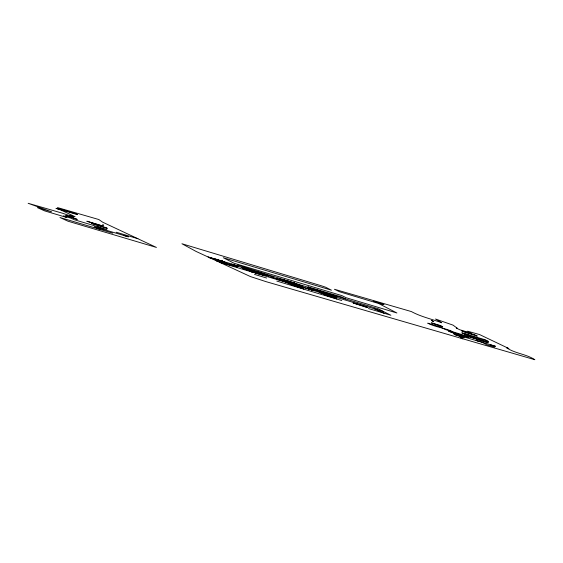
<?xml version="1.0" encoding="UTF-8"?>
<svg xmlns="http://www.w3.org/2000/svg" width="563" height="563" viewBox="0 0 563 563"><rect width="100%" height="100%" fill="white"/><g stroke="black" fill="none" stroke-linecap="round" stroke-linejoin="round"><path stroke-width="0.84" d="M231.217 264.336L248.29 269.311M231.731 264.244L231.66 264.448A10.901 0.38 17.1 0 0 231.231 264.336M232.35 264.441L238.128 266.454M232.413 264.709L235.51 265.659M236.186 265.694L237.304 265.982M237.79 266.116L238.205 266.236M241.844 267.622L247.776 269.191M244.539 268.199L247.636 269.149M296.321 285.131L303.197 287.095L302.824 286.863M297.384 285.188L302.971 287.172M297.447 285.455L300.543 286.405M301.219 286.44L302.338 286.722M306.877 288.362L312.81 289.938M306.955 288.129L313.64 290.177M309.573 288.939L312.669 289.896M313.725 290.48L313.225 290.065M313.76 290.487L313.894 290.304A10.901 0.38 17.1 0 1 313.471 290.163L313.162 290.311M217.761 261.148L216.572 260.62L217.599 260.873M251.021 271.493L249.571 270.909L250.605 271.141M268.797 275.835L274.019 277.468M320.544 292.521L321.776 292.816M222.406 261.429C219.809 260.838 226.396 262.632 223.307 261.788M218.641 261.302L220.752 261.823M251.485 271.493C254.3 272.105 247.164 270.127 250.458 271.289M224.405 262.069L222.554 261.316M276.109 278.706L277.369 279.241M281.69 279.48L288.319 281.31M279.396 279.91L281.275 280.515M325.125 292.767L323.289 292.169M334.549 296.792L333.036 296.419M219.443 261.682L218.001 261.225M266.151 274.843C268.593 275.814 264.666 274.533 265.968 275.117M277.636 279.093C274.047 278.192 281.535 280.613 278.277 279.529M218.317 260.507L216.762 260.029L218.317 260.521M231.949 265.454L230.464 264.976L231.97 265.447M245.799 268.776L247.291 269.234L245.813 268.797M253.631 271.063L255.18 271.542L253.646 271.084M249.705 270.923L250.887 271.211L247.431 269.994M255.595 272.408L257.15 272.886L255.588 272.415M267.334 275.483L268.769 275.835L268.051 275.483M289.896 283.055L291.451 283.534L290.607 283.238M312.296 289.987L310.832 289.523L312.317 289.994M328.299 294.569L326.814 294.09L327.532 294.35M216.762 260.648L217.86 260.936M268.445 275.75L267.918 275.631M327.223 293.668L328.56 293.956L326.814 293.281L327.202 293.414M237.129 266.82L237.213 266.841A11.492 0.401 17.1 0 1 234.433 265.94L233.934 265.792M208.556 257.326L224.13 262.344M228.845 264.146L230.316 264.519A11.492 0.401 17.1 0 1 229.254 264.089C231.21 264.913 224.7 263.104 222.16 262.245M237.058 266.953L223.56 263.062M248.902 269.663L249.606 269.959M246.939 269.825L246.108 269.571M265.75 275.518L255.679 272.225M271.056 277.144L277.341 279.016M291.367 282.288L295.301 283.625L294.625 283.309M308.01 287.644L312.81 289.312M322.529 292.225C319.981 291.345 315.013 290.107 315.519 290.381A11.492 0.401 17.1 0 0 314.816 290.1L316.272 290.466M318.109 291.5L318.025 291.472M327.828 293.809L327.033 293.612M336.505 297.271L334.999 296.856M294.562 283.485L295.413 283.689L294.822 283.562M324.886 293.985L321.009 292.647L322.648 293.323M217.381 260.824L216.945 260.782L217.543 261.035M212.575 258.438L214.116 258.867M261.323 274.484L265.257 275.539L260.725 273.97M283.745 280.114L284.167 280.219M332.494 296.159L331.748 295.962M231.759 264.244L231.949 264.293M277.249 278.995L276.236 278.762L278.016 279.48M223.476 261.83L224.165 261.999L223.532 261.661M294.984 283.604L294.477 283.463M318.299 291.585C326.512 294.16 318.109 291.754 321.628 292.964M323.634 292.57L326.251 293.14M223.391 261.809L223.828 261.95M217.248 260.753L218.155 261.014M250.085 270.979L250.521 271.12M264.884 275.455L254.772 271.936M276.729 278.833L278.46 279.318M336.083 297.137L320.811 292.155M217.339 260.775L218.972 261.239M268.262 275.743L266.362 275.208M268.171 275.722L267.643 275.56M294.386 283.442L294.815 283.576M223.546 261.879L223.018 261.718L226.776 263.012M217.529 260.824L217.951 260.965M250.366 271.049L250.788 271.183M277.01 278.903L277.855 279.149M294.716 283.555L294.196 283.393M327.553 293.773L325.977 293.33M321.536 292.725L321.959 292.859M217.635 260.852L218.486 261.105M267.967 275.673L266.496 275.251M277.439 279.037L277.967 279.185M326.244 293.21L325.534 292.901L327.807 293.668M327.448 293.752L326.111 293.365M260.064 272.795L263.653 274.005M319.538 290.867L321.424 291.507M208.718 257.368L210.048 257.734M238.029 266.454L231.442 264.427L232.069 264.343M258.403 273.724L257.784 273.583M326.821 293.562L327.23 293.689M328.412 295.125L328.067 295.012L329.594 295.448M214.482 258.98L218.395 260.064M216.009 259.311L216.875 259.557M209.802 257.727L217.691 260.226L214.616 259.395M216.466 260.078L223.068 262.027M217.965 260.943L218.374 261.07M217.459 261.035L219.5 261.633L218.655 261.309M229.338 264.3L229.648 264.385M262.274 273.534L248.726 269.607L253.624 271.31M232.273 265.293L236.932 266.904M232.54 265.412L230.316 264.814L234.651 266.313M253.061 271.113L255.278 271.711L250.943 270.205M256.031 272.147L262.569 273.998M255.391 272.14L250.071 270.683M257.446 272.851L250.845 270.902M267.228 275.448L267.629 275.581M259.297 273.534L256.214 272.703L261.028 274.371L260.606 274.301M287.44 281.106L280.219 279.178M285.786 281.071L289.495 282.183L284.055 280.233M287.637 281.753L294.238 283.703M281.521 279.508L279.888 279.044L295.012 283.914M289.108 282.457L288.713 282.344L289.171 282.478M313.436 289.136L321.374 291.514L308.207 287.672L314.759 289.79L310.431 288.284M292.021 283.492L289.804 282.893L294.132 284.392M283.041 281.141L291.127 283.541M310.466 288.58L311.353 288.861M310.783 288.706L311.149 288.812M283.196 281.169L296.349 284.991L291.458 283.288M318.32 291.55L318.602 291.669M328.616 294.526L322.015 292.577M330.467 295.209L327.392 294.379L335.281 296.877M329.791 295.448L328.813 295.174L330.439 295.575M289.861 281.824L286.658 280.838L287.411 281.134M262.168 274.828L263.111 274.941M326.596 293.499L326.997 293.626M219.26 261.028L218.817 260.88M258.713 272.309L259.318 272.478M234.208 265.891L233.04 265.539M226.847 264.202L226.178 264.012M227.163 264.307L226.706 264.16M287.024 280.923L287.784 281.155M258.058 273.681L257.298 273.449M289.537 282.422L290.501 282.717M288.15 282.154L282.035 280.451M317.919 290.29L321.093 291.409M310.98 288.763L312.352 289.15M215.981 259.283L216.741 259.515M218.338 261.042L218.726 261.169M267.263 275.483L266.609 275.286M257.544 273.519L257.931 273.646M277.819 279.121L278.586 279.354M219.528 261.696L219.225 261.584M233.976 265.827L232.779 265.462M319.826 291.423L320.657 291.69M218.472 261.077L219.239 261.309M287.278 280.993L288.228 281.268M257.798 273.611L257.031 273.372M277.953 279.157L280.536 279.987M326.237 293.4L326.61 293.527M328.975 295.279L328.208 295.047M216.241 259.353L216.614 259.48M258.501 272.232L258.889 272.358M256.953 272.45L256.721 272.365M328.468 295.125L329.158 295.244M218.74 261.155L220.379 261.647M257.164 273.414L257.53 273.534M284.653 281.233L283.372 280.81M311.339 288.84L312.043 289.058M325.534 292.901L326.695 293.26M325.843 293.288L326.202 293.407M266.573 275.286L265.215 274.878M255.222 272.774L258.424 273.766M326.054 293.365L325.069 293.077M286.152 282.232L285.92 282.176M296.349 285.145L312.937 290.234M216.811 259.515L218.022 259.888M216.966 259.557L218.69 260.148M219.324 261.316L221.301 261.922M288.136 281.233L288.749 281.43M256.946 273.365L256.186 273.125M325.907 293.323L325.372 293.161M328.116 295.04L327.356 294.801M288.291 281.282L289.192 281.563M265.222 274.807L264.842 274.702M278.959 279.445L279.494 279.607M325.893 293.597L326.42 293.752M280.24 279.902L278.249 279.368L278.981 279.712M324.851 292.999L325.449 293.196M256.637 273.28L256.038 273.083M327.814 294.956L327.209 294.759M102.431 224.834L103.655 225.193L103.226 225.066M325.147 293.091L324.703 292.957M288.756 281.416L289.347 281.606M301.775 285.884L299.22 285.131M224.025 262.379L224.482 262.52L223.842 262.238M301.775 285.884L302.725 286.18A11.492 0.401 17.1 0 0 299.917 285.357L298.538 284.906M279.755 279.677L280.93 280.107M284.568 281.204L282.943 280.677M453.088 333.704L482.308 342.388L486.756 344.767L494.603 347.04L490.647 344.866L495.51 346.308L476.129 340.249L477.551 340.974M112.755 233.181L59.974 217.522L67.996 221.21L156.437 247.439L102.635 222.174L98.799 219.521L57.475 207.571L60.537 209.668L55.976 208.324L61.107 210.126L75.083 216.692L69.573 215.263L73.197 216.825L61.993 213.074L28.15 203.292L51.613 211.836L37.411 207.648L44.709 210.907L66.807 217.494L63.535 215.953L70.868 218.148L74.337 219.739L106.893 229.444M264.251 274.526L264.645 274.645M265.166 274.878L264.758 274.744M288.369 282.218L288.819 282.38M368.469 308.531L390.877 315.245L383.213 311.423L219.676 262.344L196.093 251.443L181.94 243.751L321.346 285.772L325.491 287.172L331.473 290.191L223.293 257.727L234.18 263.287L342.044 295.674L346.125 297.736L396.887 312.979L378.582 303.478L339.475 291.74L334.45 289.262L411.377 311.571C420.85 316.73 431.617 319.031 441.758 322.761L435.502 319.017L453.025 325.125L457.494 328.398L456.297 328.06L459.704 329.735L471.14 333.148L467.55 331.178L479.634 334.591L508.896 348.56L506.799 347.934C515.448 353.627 526.215 354.014 534.85 359.708L265.912 281.613L250.479 276.588L219.676 262.344M116.217 232.223L137.928 238.698M124.085 235.545L128.427 236.84L94.253 226.678L100.01 229.401M218.24 259.937L219.288 260.331M214.573 258.931L210.801 257.988M260.943 273.048L259.093 272.422M220.766 261.746L221.146 261.872M221.146 261.943L221.942 262.105M295.659 284.695L296.103 284.85M326.674 294.618L329.503 295.378M266.672 278.038L254.504 274.392M276.785 281.064L341.776 300.536M208.057 256.855L236.72 265.483L237.762 265.117L329.981 294.245L378.667 308.939L383.213 311.423M289.748 281.711L291.768 282.33M249.557 269.93L249.972 270.071M261.176 273.611L260.338 273.344L261.049 273.569M264.666 274.73L264.146 274.491M295.526 284.674L295.111 284.533M298.601 285.638C296.448 284.892 300.649 286.321 298.545 285.561M224.672 262.998L225.256 263.181L224.426 262.914M221.273 261.894L221.773 262.055M280.754 279.973L281.134 280.17M290.424 281.915L290.923 282.07M284.765 280.775L279.311 279.079M318.496 290.48L318.947 290.607M321.41 291.43L321.867 291.571M219.394 260.366L220.091 260.5M261.802 273.386L253.948 271.063M323.225 292.443L322.796 292.394M214.517 258.987L216.269 259.43L215.706 259.269M233.518 264.814C235.651 265.539 231.576 264.209 233.497 264.87M327.553 294.301L328.32 294.562M221.857 262.154L222.279 262.21M290.67 283.316L289.973 283.09M325.59 294.203L324.992 294.097M259.36 273.928L257.741 273.491M223.673 263.174L231.646 265.462M221.956 262.189L222.448 262.259M321.494 291.528L325.189 292.718M322.923 292.352L322.296 292.239M262.041 273.463L265.616 274.596L263.808 274.09M219.697 260.458L222.434 261.401M220.034 260.5L220.429 260.606M281.542 280.297L282.767 280.599M220.189 260.549L221.555 260.965M263.048 274.216L262.647 274.104M324.886 294.055L324.492 293.942M222.955 262.414L223.117 262.471M237.114 266.827L234.419 265.954M253.315 272.267L253.716 272.379L251.492 271.528M321.755 291.613L323.134 292.084M292.091 282.436L292.725 282.64M286.658 280.888L287.278 281.092M322.071 292.148L321.325 291.93M324.429 293.907L323.683 293.682M253.259 272.232L252.513 272.006M262.435 274.026L260.943 273.555M223.159 262.499L224.215 262.822M248.36 269.332L248.93 269.684M248.424 269.6L241.9 267.643M246.39 269.663L246.876 269.804M298.714 284.948L298.221 284.801M319.714 291.789L320.15 291.916M323.845 293.717L323.225 293.534M292.556 282.605L293.077 282.767M315.78 290.318L315.217 290.142L315.569 290.262M221.386 260.929L222.005 261.112M223.743 262.689L224.363 262.872M252.527 271.999L251.619 271.718M292.697 282.647L293.604 282.929M310.466 288.58L307.919 287.777A11.492 0.401 17.1 0 1 310.649 288.657M319.96 291.873L320.417 292.007M266.426 274.955L268.994 275.828M323.422 293.583L322.381 293.253M283.506 280.86L283.998 281M320.572 291.683L320.924 291.775M292.971 282.739L293.323 282.837M298.784 284.984L299.249 285.124M322.93 293.436L323.282 293.534M261.084 273.604L261.436 273.702M221.801 261.063L222.153 261.162M246.298 269.614L242.379 268.431A11.492 0.401 17.1 0 0 245.165 269.241L245.665 269.403M251.76 271.767L252.111 271.859M224.158 262.822L224.51 262.921M222.709 262.787L221.956 262.527M320.431 291.634L320.79 291.733M293.105 282.781L295.357 283.555M320.199 291.951L320.91 292.169M221.935 261.112L222.294 261.211M224.292 262.865L224.651 262.97M322.648 293.344L323.021 293.45M222.061 261.155L224.313 261.971M251.844 271.774L251.084 271.535M221.463 262.464L221.16 262.358M320.53 291.648L319.791 291.409M293.365 282.872L294.125 283.112M322.895 293.407L322.127 293.168M222.188 261.197L222.568 261.302M245.602 269.403L246.073 269.543M251.717 271.732L250.957 271.493M224.553 262.956L224.926 263.062M226.073 263.977L224.764 263.526M320.417 292.021L321.48 292.373M260.563 273.428L260.922 273.527M282.035 280.81L281.62 280.67M222.315 261.239L222.702 261.345M251.591 271.69L250.838 271.45M267.207 275.18L267.826 275.377M326.857 293.9L336.378 297.194M319.115 291.585L319.784 291.796M321.241 292.359L321.389 292.373M293.844 283.034L294.688 283.309M294.196 283.407L298.474 284.871M322.409 293.246L321.114 292.802M277.876 279.417L277.369 279.269M280.501 280.388L279.403 279.98M222.666 261.359L223.617 261.668M220.239 261.894L221.794 262.435M220.97 262.295L219.929 261.908M321.888 293.084L322.303 293.203M267.305 275.216L267.889 275.427M251.126 271.528L250.296 271.26M326.899 293.33L327.377 293.506M294.062 283.112L295.357 283.555M223.342 262.133L224.271 262.442M294.168 283.147L294.583 283.266M322.092 293.133L321.367 292.901M277.144 279.185L277.566 279.311M250.915 271.457L250.106 271.19M267.615 275.328L268.143 275.49M223.096 261.506L223.518 261.633M250.816 271.422L249.782 271.007M217.557 261.07L217.98 261.197M327.194 293.436L327.624 293.562M321.466 292.936L321.895 293.063M294.456 283.245L294.963 283.421M267.805 275.391L268.868 275.814M217.79 261.126L216.741 260.718M276.757 279.044L277.193 279.178M223.37 261.605L223.8 261.732M217.269 260.965L217.705 261.098M321.107 292.802L320.558 292.57M103.705 229.493L97.744 226.72M374.36 308.777L383.973 313.183M286.68 282.549L290.051 284.104L298.671 286.673L295.751 285.286M345.393 298.897L341.551 296.961L308.024 286.877L309.777 287.862M468.916 336.59L488.297 342.663L445.361 329.531L440.09 326.857L427.753 323.169C435.614 327.279 444.869 327.849 452.793 331.762M313.134 289.15L314.668 289.621L313.197 289.164M72.852 217.592L65.688 215.495L77.258 219.429L72.852 217.592M77.335 214.623L61.634 209.992L60.248 209.042L76.258 213.898L77.335 214.623M101.375 225.517L86.829 221.217L102.67 226.157L101.375 225.517M439.78 325.358L431.342 322.866L442.743 326.73L439.78 325.358M105.696 227.565L91.459 223.363L107.343 228.346L105.696 227.565M484.905 339.672L461.787 332.846L469.76 335.668L464.25 334.014L465.024 334.471L488.417 341.481L484.905 339.672M462.11 336.765L454.791 334.598L464.158 337.828L462.11 336.765M474.377 334.619L461.759 330.861L465.397 332.543L477.276 336.09L474.377 334.619M330.08 295.751L320.861 293.006L332.543 296.912L330.08 295.751M365.042 306.532L353.085 302.971L367.442 307.637L365.042 306.532M467.41 336.885L448.648 331.304L468.831 337.617L467.41 336.885M300.79 287.587L291.733 284.899L303.809 288.953L300.79 287.587M334.323 297.679L324.914 294.878L336.92 298.883L334.323 297.679M383.867 304.576L373.797 301.268L383.867 304.576M462.73 338.75L460.745 337.716L462.73 338.75M431.955 320.636L431.483 320.347L433.806 321.755L431.955 320.636"/></g></svg>
